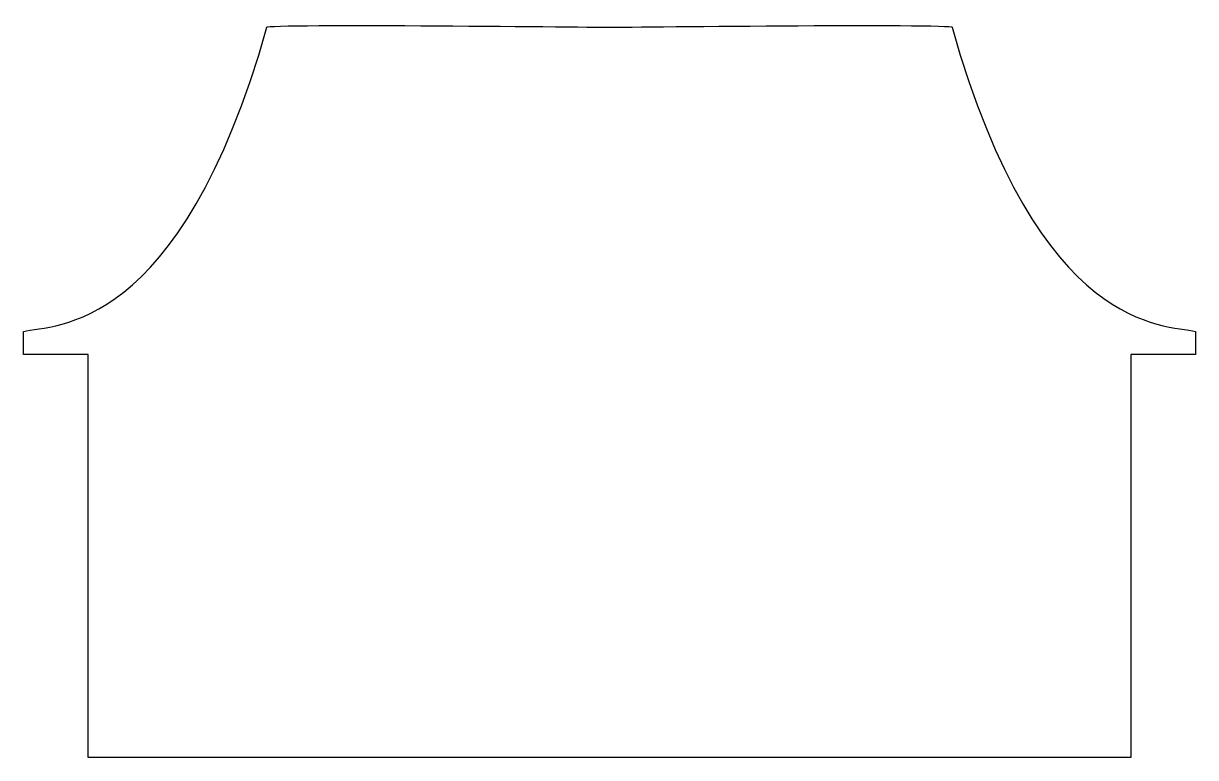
# Model space of a CAD drawing. Header units: centimetres. Extents: x -9.4 to 9.4, y -5.9 to 5.9.
import ezdxf

# ---------------------------------------------------------------- set-up
doc = ezdxf.new("R2010")
doc.units = ezdxf.units.CM
doc.header["$MEASUREMENT"] = 0
doc.layers.add('Camada 1', color=7, linetype='Continuous')

msp = doc.modelspace()

# ---------------------------------------------------------------- linework, layer by layer
at = {"layer": 'Camada 1'}
msp.add_open_spline([(0.18309, -5.87272), (0.18309, -5.87272), (8.3615, -5.87272), (8.3615, -5.87272), (8.3615, -5.87272), (8.3615, -5.87272), (8.3615, 0.59677), (8.3615, 0.59677), (8.3615, 0.59677), (8.3615, 0.59677), (9.39906, 0.59677), (9.39906, 0.59677), (9.39906, 0.59677), (9.39906, 0.59677), (9.39906, 0.96298), (9.39906, 0.96298), (9.39906, 0.96298), (8.9108, 1.08503), (6.89671, 0.90194), (5.49294, 5.8456), (5.49294, 5.8456), (5.55401, 5.90664), (0, 5.8456), (0, 5.8456), (0, 5.8456), (0, 5.8456), (-5.554, 5.90664), (-5.49296, 5.8456), (-5.49296, 5.8456), (-6.89671, 0.90191), (-8.9108, 1.08503), (-9.39906, 0.96298), (-9.39906, 0.96298), (-9.39906, 0.96298), (-9.39906, 0.59677), (-9.39906, 0.59677), (-9.39906, 0.59677), (-9.39906, 0.59677), (-8.36149, 0.59677), (-8.36149, 0.59677), (-8.36149, 0.59677), (-8.36149, 0.59677), (-8.36149, -5.87272), (-8.36149, -5.87272), (-8.36149, -5.87272), (-8.36149, -5.87272), (-0.18309, -5.87272), (-0.18309, -5.87272), (-0.18309, -5.87272), (-0.18309, -5.87272), (0.18309, -5.87272), (0.18309, -5.87272)], degree=3, knots=[0, 0, 0, 0, 0.07142857, 0.07142857, 0.07142857, 0.07142857, 0.14285714, 0.14285714, 0.14285714, 0.14285714, 0.21428571, 0.21428571, 0.21428571, 0.21428571, 0.28571429, 0.28571429, 0.28571429, 0.28571429, 0.35714286, 0.35714286, 0.35714286, 0.35714286, 0.42857143, 0.42857143, 0.42857143, 0.42857143, 0.5, 0.5, 0.5, 0.5, 0.57142857, 0.57142857, 0.57142857, 0.57142857, 0.64285714, 0.64285714, 0.64285714, 0.64285714, 0.71428571, 0.71428571, 0.71428571, 0.71428571, 0.78571429, 0.78571429, 0.78571429, 0.78571429, 0.85714286, 0.85714286, 0.85714286, 0.85714286, 1, 1, 1, 1], dxfattribs=at)

doc.saveas('drawing.dxf')
